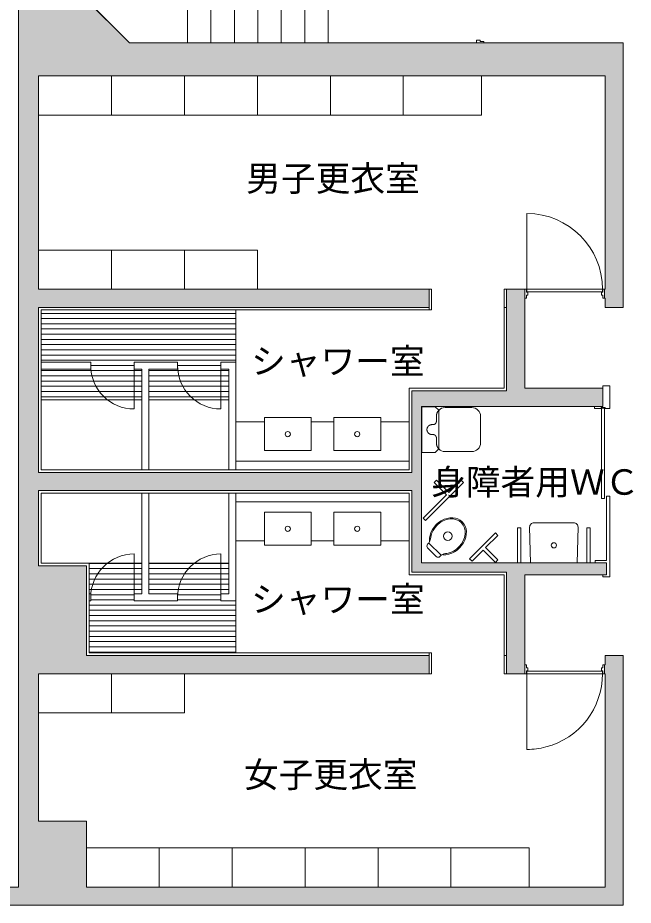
# Model space of a CAD drawing. Units: millimetres at full size, sheet at 1:200; details may follow other scales. Extents: x -41541 to 42058, y -39868 to 8614.
# Drawn here: x 10588 to 17678, y -7896 to 2324 of the extents above; entities that cross this region are included whole.
import ezdxf
from ezdxf.enums import TextEntityAlignment as Align

# ---------------------------------------------------------------- set-up
doc = ezdxf.new("R2010")
doc.units = ezdxf.units.MM
doc.header["$LTSCALE"] = 200
doc.linetypes.add('DASHED2', pattern=[3, 2, -1])
for name, color, linetype, lineweight in [('0-1_躯体', 7, 'Continuous', 9), ('0-2_建具', 7, 'Continuous', 9), ('0-3_仕上', 7, 'Continuous', 9), ('0-5_設備機器', 7, 'Continuous', 9)]:
    doc.layers.add(name, color=color, linetype=linetype, lineweight=lineweight)
doc.layers.add('0-4_室名', color=7, linetype='Continuous')
doc.styles.add('ＭＳ Ｐゴシック', font='')
doc.styles.get('ＭＳ Ｐゴシック').set_extended_font_data('MS PGothic')

msp = doc.modelspace()

# ---------------------------------------------------------------- linework, layer by layer
at = {"layer": '0-1_躯体'}
for p, q in [((10595.4, -7686.2), (10595.4, 7933.8)), ((11063.9, 2846.1), (11876.1, 2033.8)), ((17563.9, 2033.8), (11876.1, 2033.8)), ((17563.9, 2033.8), (17563.9, -1011.2)), ((17563.9, -1011.2), (17563.9, 1863.8)), ((10828.9, 1653.8), (10828.9, -801.2)), ((17353.9, 1653.8), (10828.9, 1653.8)), ((17353.9, -801.2), (17353.9, 1653.8)), ((15353.9, -801.2), (10828.9, -801.2)), ((15328.9, -801.2), (15328.9, -1041.2)), ((15353.9, -1041.2), (15353.9, -801.2)), ((16191.4, -1011.2), (16191.4, -801.2)), ((17330.2, -801.2), (16191.4, -801.2)), ((16216.4, -1971.2), (16216.4, -801.2)), ((16428.9, -1125), (16428.9, -801.2)), ((17353.9, -801.2), (17293.9, -801.2)), ((17348.9, -801.2), (17348.9, -906.2)), ((17353.9, -801.2), (17353.9, -794.9)), ((17348.9, -906.2), (17353.9, -906.2)), ((17353.9, -1011.2), (17353.9, -906.2)), ((15328.9, -1011.2), (10828.9, -1011.2)), ((10828.9, -2911.2), (10828.9, -1011.2)), ((16191.4, -1011.2), (16191.4, -1941.2)), ((16191.4, -1011.2), (16216.4, -1011.2)), ((17563.9, -1011.2), (17353.9, -1011.2)), ((15353.9, -1041.2), (10858.9, -1041.2)), ((10858.9, -2881.2), (10858.9, -1041.2)), ((13098.9, -1641.2), (13098.9, -1041.2)), ((16428.9, -1087), (16428.9, -1941.2)), ((11428.9, -1641.2), (10858.9, -1641.2)), ((11428.9, -1721.2), (10858.9, -1721.2)), ((11428.9, -1641.2), (11428.9, -1721.2)), ((11928.9, -1641.2), (12428.9, -1641.2)), ((11928.9, -1641.2), (11928.9, -1721.2)), ((11928.9, -1641.2), (11928.9, -1721.2)), ((11928.9, -1721.2), (12018.9, -1721.2)), ((12018.9, -2785.2), (12018.9, -1721.2)), ((12098.9, -1721.2), (12428.9, -1721.2)), ((12098.9, -2785.2), (12098.9, -1721.2)), ((12428.9, -1641.2), (12428.9, -1721.2)), ((12928.9, -1641.2), (13098.9, -1641.2)), ((13018.9, -1721.2), (13018.9, -2881.2)), ((13098.9, -1641.2), (13098.9, -2881.2)), ((16191.4, -1941.2), (15098.9, -1941.2)), ((15098.9, -1941.2), (15098.9, -2881.2)), ((17328.9, -1941.2), (16428.9, -1941.2)), ((15128.9, -1971.2), (16216.4, -1971.2)), ((15128.9, -1971.2), (15128.9, -2911.2)), ((15238.9, -3951.2), (15238.9, -2151.2)), ((12018.9, -2832.9), (12018.9, -2570.3)), ((12018.9, -2623.3), (12018.9, -2586.2)), ((12018.9, -2655.2), (12018.9, -2881.2)), ((12098.9, -2623.3), (12098.9, -2586.2)), ((12098.9, -2655.2), (12098.9, -2881.2)), ((13018.9, -2832.9), (13018.9, -2570.3)), ((15098.9, -2781.2), (13098.9, -2781.2)), ((11958.4, -2911.2), (10828.9, -2911.2)), ((10858.9, -2881.2), (15098.9, -2881.2)), ((10932.2, -2911.2), (15128.9, -2911.2)), ((11958.4, -3121.2), (10828.9, -3121.2)), ((10828.9, -3986.2), (10828.9, -3121.2)), ((10858.9, -3151.2), (15098.9, -3151.2)), ((10932.2, -3121.2), (15128.9, -3121.2)), ((12018.9, -3377.2), (12018.9, -3151.2)), ((12098.9, -3377.2), (12098.9, -3151.2)), ((13018.9, -4311.2), (13018.9, -3151.2)), ((13098.9, -4391.2), (13098.9, -3151.2)), ((15098.9, -4091.2), (15098.9, -3151.2)), ((15128.9, -4061.2), (15128.9, -3121.2)), ((12018.9, -3199.4), (12018.9, -3462.1)), ((12018.9, -3247.2), (12018.9, -4311.2)), ((12098.9, -3247.2), (12098.9, -4311.2)), ((13018.9, -3199.4), (13018.9, -3462.1)), ((15098.9, -3251.2), (13098.9, -3251.2)), ((12018.9, -3409), (12018.9, -3446.2)), ((12098.9, -3409), (12098.9, -3446.2)), ((11408.9, -4991.2), (11408.9, -3956.2)), ((10828.9, -3986.2), (11378.9, -3986.2)), ((11378.9, -5021.2), (11378.9, -3986.2)), ((15128.9, -4061.2), (16216.4, -4061.2)), ((16216.4, -4061.2), (16216.4, -5231.2)), ((16191.4, -4091.2), (15098.9, -4091.2)), ((16191.4, -5021.2), (16191.4, -4091.2)), ((16428.9, -4945.4), (16428.9, -4091.2)), ((11428.9, -4311.2), (11408.8, -4311.2)), ((11428.9, -4391.2), (11409.4, -4391.2)), ((11428.9, -4391.2), (11428.9, -4311.2)), ((11928.9, -4391.2), (11928.9, -4311.2)), ((11928.9, -4311.2), (12018.9, -4311.2)), ((11928.9, -4391.2), (11928.9, -4311.2)), ((11928.9, -4391.2), (12428.9, -4391.2)), ((12098.9, -4311.2), (12428.9, -4311.2)), ((12428.9, -4391.2), (12428.9, -4311.2)), ((12928.9, -4391.2), (13098.9, -4391.2)), ((13098.9, -4391.2), (13098.9, -4991.2)), ((15353.9, -4991.2), (11408.9, -4991.2)), ((15328.9, -5231.2), (15328.9, -4991.2)), ((15353.9, -4991.2), (15353.9, -5231.2)), ((16428.9, -4907.4), (16428.9, -5231.2)), ((11378.9, -5021.2), (15328.9, -5021.2)), ((16191.4, -5021.2), (16191.4, -5231.2)), ((16191.4, -5021.2), (16216.4, -5021.2)), ((17563.9, -5021.2), (17353.9, -5021.2)), ((17353.9, -5021.2), (17353.9, -5126.2)), ((17563.9, -5021.2), (17563.9, -7896.2)), ((17348.9, -5126.2), (17353.9, -5126.2)), ((17348.9, -5126.2), (17348.9, -5231.2)), ((10828.9, -5231.2), (10828.9, -6926.2)), ((15353.9, -5231.2), (10828.9, -5231.2)), ((17330.2, -5231.2), (16191.4, -5231.2)), ((17353.9, -5231.2), (17293.9, -5231.2)), ((17353.9, -5231.2), (17353.9, -5237.4)), ((17353.9, -5231.2), (17353.9, -7686.2)), ((11378.9, -6926.2), (10828.9, -6926.2)), ((10595.4, -7686.2), (1668.9, -7686.2))]:
    msp.add_line(p, q, dxfattribs=at)
for points in [[(12928.9, -1641.2), (12928.9, -1721.2), (13018.9, -1721.2)], [(17328.9, -1941.2), (17328.9, -2151.2), (15238.9, -2151.2)], [(10858.9, -3151.2), (10858.9, -3956.2), (11408.9, -3956.2)], [(15238.9, -3951.2), (17368.9, -3951.2), (17368.9, -4091.2), (16428.9, -4091.2)], [(12928.9, -4391.2), (12928.9, -4311.2), (13018.9, -4311.2)], [(11378.9, -6926.2), (11378.9, -7686.2), (17353.9, -7686.2)], [(768.9, -7686.2), (768.9, -7896.2), (17563.9, -7896.2)]]:
    msp.add_lwpolyline(points, dxfattribs=at)
at = {"layer": '0-1_躯体', "color": 9}
for points in [[(10595.4, 7933.8), (10595.4, 1653.8), (10828.9, 7933.8), (10828.9, 1653.8)], [(11028.9, 7933.8), (10721.7, 7933.8), (11028.9, 1892.7), (10721.7, 1892.7)], [(11063.9, 2846.1), (10768.6, 2550.8), (11931.6, 1978.3), (11636.3, 1683)], [(11085.8, 1711.4), (11435.7, 2061.3), (10702.6, 2094.6), (11052.5, 2444.5)], [(17563.9, 2033.8), (10828.9, 2033.8), (17563.9, 1653.8), (10828.9, 1653.8)], [(10828.9, 1653.8), (10595.4, 1653.8), (10828.9, -7686.2), (10595.4, -7686.2)], [(17563.9, -1011.2), (17563.9, 1653.8), (17353.9, -1011.2), (17353.9, 1653.8)], [(15328.9, -801.2), (10828.9, -801.2), (15328.9, -1011.2), (10828.9, -1011.2)], [(16216.4, -801.2), (16216.4, -1941.2), (16428.9, -801.2), (16428.9, -1941.2)], [(17328.9, -1941.2), (16216.4, -1941.2), (17328.9, -1971.2), (16216.4, -1971.2)], [(17328.9, -2151.2), (17328.9, -1971.2), (15128.9, -2151.2), (15128.9, -1971.2)], [(15238.9, -2151.2), (15128.9, -2151.2), (15238.9, -4061.2), (15128.9, -4061.2)], [(10828.9, -2911.2), (10828.9, -3121.2), (15128.9, -2911.2), (15128.9, -3121.2)], [(15238.9, -3951.2), (15238.9, -4061.2), (16216.4, -3951.2), (16216.4, -4061.2)], [(16216.4, -4091.2), (17368.9, -4091.2), (16216.4, -3951.2), (17368.9, -3951.2)], [(11378.9, -3986.2), (10828.9, -3986.2), (11378.9, -5021.2), (10828.9, -5021.2)], [(16216.4, -5231.2), (16428.9, -5231.2), (16216.4, -4091.2), (16428.9, -4091.2)], [(15328.9, -5021.2), (10828.9, -5021.2), (15328.9, -5231.2), (10828.9, -5231.2)], [(17353.9, -5021.2), (17353.9, -7896.2), (17563.9, -5021.2), (17563.9, -7896.2)], [(11378.9, -6926.2), (10595.4, -6926.2), (11378.9, -7686.2), (10595.4, -7686.2)], [(768.9, -7686.2), (768.9, -7896.2), (17563.9, -7686.2), (17563.9, -7896.2)]]:
    msp.add_solid(points, dxfattribs=at)
at = {"layer": '0-2_建具'}
for p, q in [((12543.9, 2033.8), (12543.9, 3233.8)), ((12813.9, 2033.8), (12813.9, 3233.8)), ((13083.9, 2033.8), (13083.9, 3233.8)), ((13353.9, 2033.8), (13353.9, 3233.8)), ((13623.9, 2033.8), (13623.9, 3233.8)), ((13893.9, 2033.8), (13893.9, 3233.8)), ((14163.9, 2033.8), (14163.9, 3233.8)), ((15873.9, 2063.8), (15913.9, 2063.8)), ((15873.9, 2033.8), (15873.9, 2063.8)), ((15913.9, 2048.8), (15913.9, 2063.8)), ((15913.9, 2048.8), (15958.9, 2048.8)), ((15958.9, 2033.8), (15958.9, 2048.8)), ((12543.9, 2033.8), (14163.9, 2033.8)), ((15958.9, 2033.8), (15873.9, 2033.8)), ((16428.9, -801.2), (16448.9, -801.2)), ((16428.9, -906.2), (16428.9, -801.2)), ((16448.9, -801.2), (16448.9, -836.2)), ((16453.9, -801.2), (17323.9, -801.2)), ((16453.9, -801.2), (16453.9, -831.2)), ((17323.9, -801.2), (17323.9, -831.2)), ((17348.9, -801.2), (17348.9, -906.2)), ((16448.9, -906.2), (16428.9, -906.2)), ((16448.9, -836.2), (16463.9, -836.2)), ((16463.9, -871.2), (16448.9, -871.2)), ((16448.9, -871.2), (16448.9, -906.2)), ((16453.9, -831.2), (17323.9, -831.2)), ((16463.9, -836.2), (16463.9, -871.2)), ((11428.9, -1641.2), (11428.9, -1681.2)), ((11928.9, -1681.2), (11928.9, -1641.2)), ((12428.9, -1641.2), (12428.9, -1681.2)), ((12928.9, -1681.2), (12928.9, -1641.2)), ((17408.9, -1916.2), (17328.9, -1916.2)), ((17328.9, -1916.2), (17328.9, -2151.2)), ((17408.9, -1916.2), (17408.9, -2176.2)), ((17233.9, -2151.2), (17328.9, -2151.2)), ((17233.9, -2151.2), (17233.9, -2176.2)), ((17308.9, -2176.2), (17233.9, -2176.2)), ((17308.9, -2166.2), (17308.9, -2176.2)), ((17353.9, -2166.2), (17308.9, -2166.2)), ((17348.9, -2171.2), (17313.9, -2171.2)), ((17313.9, -2171.2), (17313.9, -3211.2)), ((17348.9, -2171.2), (17348.9, -3211.2)), ((17353.9, -2166.2), (17353.9, -2176.2)), ((17408.9, -2176.2), (17353.9, -2176.2)), ((17348.9, -3211.2), (17313.9, -3211.2)), ((17408.9, -3186.2), (17368.9, -3186.2)), ((17368.9, -3186.2), (17368.9, -3926.2)), ((17368.9, -3926.2), (17238.9, -3926.2)), ((17368.9, -3951.2), (17368.9, -4091.2)), ((17328.9, -4091.2), (17328.9, -4116.2)), ((17368.9, -4091.2), (17328.9, -4091.2)), ((11428.9, -4391.2), (11428.9, -4351.2)), ((11928.9, -4351.2), (11928.9, -4391.2)), ((12428.9, -4391.2), (12428.9, -4351.2)), ((12928.9, -4351.2), (12928.9, -4391.2)), ((16428.9, -5231.2), (16428.9, -5126.2)), ((16448.9, -5126.2), (16428.9, -5126.2)), ((16448.9, -5126.2), (16448.9, -5161.2)), ((16463.9, -5161.2), (16448.9, -5161.2)), ((16453.9, -5201.2), (17323.9, -5201.2)), ((16453.9, -5231.2), (16453.9, -5201.2)), ((17323.9, -5231.2), (17323.9, -5201.2)), ((17328.9, -5196.2), (17328.9, -5231.2)), ((17348.9, -5231.2), (17348.9, -5126.2)), ((16453.9, -5231.2), (17323.9, -5231.2)), ((17348.9, -5231.2), (17328.9, -5231.2)), ((17330.2, -5231.2), (17348.9, -5231.2))]:
    msp.add_line(p, q, dxfattribs=at)
at = {"layer": '0-2_建具', "color": 4, "lineweight": 5}
for p, q in [((16453.9, -801.2), (16453.9, 68.8)), ((11928.9, -1681.2), (11928.9, -2181.2)), ((12928.9, -1681.2), (12928.9, -2181.2)), ((11928.9, -4351.2), (11928.9, -3851.2)), ((12928.9, -4351.2), (12928.9, -3851.2)), ((16453.9, -5231.2), (16453.9, -6101.2))]:
    msp.add_line(p, q, dxfattribs=at)
at = {"layer": '0-2_建具'}
for points in [[(11063.9, 2846.1), (11876.1, 2033.8), (12543.9, 2033.8)], [(17348.9, -801.2), (17330.5, -801.2), (17328.9, -801.2), (17328.9, -836.2)], [(17328.9, -836.2), (17313.9, -836.2), (17313.9, -871.2)], [(17313.9, -871.2), (17328.9, -871.2), (17328.9, -906.2), (17348.9, -906.2)], [(17408.9, -3186.2), (17408.9, -4116.2), (17328.9, -4116.2)], [(17238.9, -3926.2), (17238.9, -3951.2), (17368.9, -3951.2)], [(16428.9, -5231.2), (16448.9, -5231.2), (16448.9, -5196.2), (16463.9, -5196.2), (16463.9, -5161.2)], [(17313.9, -5161.2), (17328.9, -5161.2), (17328.9, -5126.2), (17348.9, -5126.2)], [(17328.9, -5196.2), (17313.9, -5196.2), (17313.9, -5161.2)]]:
    msp.add_lwpolyline(points, dxfattribs=at)
at = {"layer": '0-2_建具', "color": 4, "lineweight": 5}
for centre, radius, start, end in [((16453.9, -801.2), 870, 0, 90), ((11928.9, -1681.2), 500, 180, 270), ((12928.9, -1681.2), 500, 180, 270), ((11928.9, -4351.2), 500, 90, 180), ((12928.9, -4351.2), 500, 90, 180), ((16453.9, -5231.2), 870, 284.56972, 0), ((16453.9, -5231.2), 870, 270, 284.56972)]:
    msp.add_arc(centre, radius, start, end, dxfattribs=at)
at = {"layer": '0-3_仕上', "color": 4, "lineweight": 5}
for p, q in [((10858.9, -1080), (13098.9, -1080)), ((10858.9, -1140), (13098.9, -1140)), ((10858.9, -1200), (13098.9, -1200)), ((10858.9, -1260), (13098.9, -1260)), ((10858.9, -1320), (13098.9, -1320)), ((10858.9, -1380), (13098.9, -1380)), ((10858.9, -1440), (13098.9, -1440)), ((10858.9, -1500), (13098.9, -1500)), ((10858.9, -1560), (13098.9, -1560)), ((10858.9, -1620), (13098.9, -1620)), ((11428.9, -1680), (11928.9, -1680)), ((12428.9, -1680), (12928.9, -1680)), ((10858.9, -1740), (12018.9, -1740)), ((10858.9, -1800), (12018.9, -1800)), ((12098.9, -1740), (13018.9, -1740)), ((12098.9, -1800), (13018.9, -1800)), ((10858.9, -1860), (12018.9, -1860)), ((10858.9, -1920), (12018.9, -1920)), ((12098.9, -1860), (13018.9, -1860)), ((12098.9, -1920), (13018.9, -1920)), ((10858.9, -1980), (12018.9, -1980)), ((10858.9, -2040), (12018.9, -2040)), ((12098.9, -1980), (13018.9, -1980)), ((12098.9, -2040), (13018.9, -2040)), ((12018.9, -2076.2), (10858.9, -2076.2)), ((13014.1, -2076.2), (12098.9, -2076.2)), ((11408.9, -3956.2), (12018.9, -3956.2)), ((11408.9, -3960), (12018.9, -3960)), ((13018.9, -3956.2), (12098.9, -3956.2)), ((12098.9, -3960), (13018.9, -3960)), ((13018.9, -4311.2), (13018.9, -3956.2)), ((11408.9, -4020), (12018.9, -4020)), ((11408.9, -4080), (12018.9, -4080)), ((12098.9, -4020), (13018.9, -4020)), ((12098.9, -4080), (13018.9, -4080)), ((11408.9, -4140), (12018.9, -4140)), ((12098.9, -4140), (13018.9, -4140)), ((11408.9, -4200), (12018.9, -4200)), ((11408.9, -4260), (12018.9, -4260)), ((12098.9, -4200), (13018.9, -4200)), ((12098.9, -4260), (13018.9, -4260)), ((11428.9, -4320), (11928.9, -4320)), ((11428.9, -4380), (11928.9, -4380)), ((12428.9, -4320), (12928.9, -4320)), ((12428.9, -4380), (12928.9, -4380)), ((11408.9, -4440), (13098.9, -4440)), ((11408.9, -4500), (13098.9, -4500)), ((11408.9, -4560), (13098.9, -4560)), ((11408.9, -4620), (13098.9, -4620)), ((11408.9, -4680), (13098.9, -4680)), ((11408.9, -4740), (13098.9, -4740)), ((11408.9, -4800), (13098.9, -4800)), ((11408.9, -4860), (13098.9, -4860)), ((11408.9, -4920), (13098.9, -4920)), ((11408.9, -4980), (13098.9, -4980))]:
    msp.add_line(p, q, dxfattribs=at)
at = {"layer": '0-5_設備機器', "color": 2, "lineweight": 5}
for p, q in [((15028.9, 1653.8), (15928.9, 1653.8)), ((15928.9, 1203.8), (15928.9, 1653.8)), ((15028.9, 1203.8), (15928.9, 1203.8)), ((11668.9, -351.2), (11668.9, -801.2)), ((12508.9, -351.2), (12508.9, -801.2)), ((13348.9, -351.2), (13348.9, -801.2)), ((11668.9, -801.2), (12508.9, -801.2)), ((12093.3, -801.2), (12083.7, -801.2)), ((12508.9, -5231.2), (11668.9, -5231.2)), ((12508.9, -5681.2), (12508.9, -5231.2)), ((12218.9, -7236.2), (12218.9, -7686.2)), ((13058.9, -7236.2), (13058.9, -7686.2)), ((15578.9, -7236.2), (15578.9, -7686.2)), ((15578.9, -7236.2), (16478.9, -7236.2)), ((16478.9, -7236.2), (16478.9, -7686.2)), ((12218.9, -7686.2), (13058.9, -7686.2)), ((12643.3, -7686.2), (12633.7, -7686.2)), ((15578.9, -7686.2), (16478.9, -7686.2))]:
    msp.add_line(p, q, dxfattribs=at)
at = {"layer": '0-5_設備機器'}
for p, q in [((15243.9, -2681.2), (15243.9, -2156.2)), ((15396.9, -2156.2), (15243.9, -2156.2)), ((15436.9, -2196.2), (15396.9, -2156.2)), ((15436.9, -2196.2), (15436.9, -2641.2)), ((15818.9, -2164.7), (15510.9, -2164.7)), ((13098.9, -2781.2), (13098.9, -2331.2)), ((13098.9, -2331.2), (13428.9, -2331.2)), ((13428.9, -2281.2), (13968.9, -2281.2)), ((13428.9, -2661.2), (13428.9, -2281.2)), ((13968.9, -2661.2), (13968.9, -2281.2)), ((14228.9, -2331.2), (13968.9, -2331.2)), ((14228.9, -2281.2), (14768.9, -2281.2)), ((14228.9, -2661.2), (14228.9, -2281.2)), ((14768.9, -2661.2), (14768.9, -2281.2)), ((14768.9, -2331.2), (15098.9, -2331.2)), ((15098.9, -2781.2), (15098.9, -2331.2)), ((15918.9, -2572.7), (15918.9, -2264.7)), ((15396.9, -2681.2), (15436.9, -2641.2)), ((13428.9, -2661.2), (13968.9, -2661.2)), ((14228.9, -2661.2), (14768.9, -2661.2)), ((15396.9, -2681.2), (15243.9, -2681.2)), ((15818.9, -2672.7), (15510.9, -2672.7)), ((13098.9, -2781.2), (15098.9, -2781.2)), ((15284.8, -3466.8), (15723.2, -3028.4)), ((15383.8, -3028.4), (15412.1, -3000.1)), ((15383.8, -3028.4), (15525.2, -3169.8)), ((15553.5, -3141.5), (15412.1, -3000.1)), ((15553.5, -3141.5), (15694.9, -3000.1)), ((15694.9, -3000.1), (15723.2, -3028.4)), ((15553.5, -3141.5), (15553, -3141)), ((13098.9, -3251.2), (15098.9, -3251.2)), ((13098.9, -3251.2), (13098.9, -3701.2)), ((15098.9, -3251.2), (15098.9, -3701.2)), ((15256.5, -3438.5), (15525.2, -3169.8)), ((13428.9, -3371.2), (13968.9, -3371.2)), ((13428.9, -3371.2), (13428.9, -3751.2)), ((13968.9, -3371.2), (13968.9, -3751.2)), ((14228.9, -3371.2), (14768.9, -3371.2)), ((14228.9, -3371.2), (14228.9, -3751.2)), ((14768.9, -3371.2), (14768.9, -3751.2)), ((15256.5, -3438.5), (15284.8, -3466.8)), ((16383.8, -3951.2), (16383.8, -3551.2)), ((16484.9, -3542.3), (16493.8, -3951.2)), ((16534.9, -3491.2), (16992.7, -3491.2)), ((17042.7, -3542.3), (17033.8, -3951.2)), ((17183.9, -3951.2), (17183.9, -3551.2)), ((15793.9, -3905.2), (16090.9, -3608.2)), ((15977.8, -3777.9), (16119.2, -3636.5)), ((16119.2, -3636.5), (16090.9, -3608.2)), ((13098.9, -3701.2), (13428.9, -3701.2)), ((13428.9, -3751.2), (13968.9, -3751.2)), ((14228.9, -3701.2), (13968.9, -3701.2)), ((14228.9, -3751.2), (14768.9, -3751.2)), ((14768.9, -3701.2), (15098.9, -3701.2)), ((15309.6, -3739), (15323.7, -3724.9)), ((15465.1, -3866.3), (15323.7, -3724.9)), ((15333.5, -3706.2), (15329.7, -3702.4)), ((15977.8, -3777.9), (16119.2, -3919.4)), ((15309.6, -3781.5), (15408.6, -3880.5)), ((15451, -3880.5), (15465.1, -3866.3)), ((15487.7, -3860.4), (15483.8, -3856.5)), ((15822.2, -3933.5), (15793.9, -3905.2)), ((16090.9, -3947.6), (16119.2, -3919.4)), ((16343.8, -3951.2), (16383.8, -3951.2)), ((17033.8, -3951.2), (16493.8, -3951.2)), ((17033.8, -3926.2), (17033.8, -3951.2)), ((17143.9, -3951.2), (17183.9, -3951.2))]:
    msp.add_line(p, q, dxfattribs=at)
at = {"layer": '0-5_設備機器', "linetype": 'DASHED2'}
for p, q in [((15410.9, -2321.7), (15410.9, -2264.7)), ((15370.9, -2361.7), (15358.9, -2361.7)), ((15370.9, -2475.7), (15358.9, -2475.7)), ((15410.9, -2515.7), (15410.9, -2572.7))]:
    msp.add_line(p, q, dxfattribs=at)
at = {"layer": '0-5_設備機器', "color": 2, "lineweight": 5}
for points in [[(11668.9, 1203.8), (11668.9, 1653.8), (10828.9, 1653.8), (10828.9, 1203.8)], [(12508.9, 1203.8), (12508.9, 1653.8), (11668.9, 1653.8), (11668.9, 1203.8)], [(13348.9, 1203.8), (13348.9, 1653.8), (12508.9, 1653.8), (12508.9, 1203.8)], [(14188.9, 1203.8), (14188.9, 1653.8), (13348.9, 1653.8), (13348.9, 1203.8)], [(15028.9, 1203.8), (15028.9, 1653.8), (14188.9, 1653.8), (14188.9, 1203.8)], [(11668.9, -801.2), (11668.9, -351.2), (10828.9, -351.2), (10828.9, -801.2)], [(11668.9, -5681.2), (11668.9, -5231.2), (10828.9, -5231.2), (10828.9, -5681.2)], [(12218.9, -7686.2), (12218.9, -7236.2), (11378.9, -7236.2), (11378.9, -7686.2)], [(14738.9, -7686.2), (14738.9, -7236.2), (13898.9, -7236.2), (13898.9, -7686.2)], [(15578.9, -7686.2), (15578.9, -7236.2), (14738.9, -7236.2), (14738.9, -7686.2)]]:
    msp.add_lwpolyline(points, close=True, dxfattribs=at)
for points in [[(12508.9, -801.2), (12508.9, -351.2), (11668.9, -351.2)], [(13348.9, -351.2), (12508.9, -351.2), (12508.9, -801.2), (13348.9, -801.2)], [(11668.9, -5231.2), (11668.9, -5681.2), (12508.9, -5681.2)], [(13058.9, -7686.2), (13058.9, -7236.2), (12218.9, -7236.2)], [(13898.9, -7236.2), (13058.9, -7236.2), (13058.9, -7686.2), (13898.9, -7686.2)], [(13898.9, -7236.2), (13898.9, -7686.2), (13898.9, -7236.2)]]:
    msp.add_lwpolyline(points, dxfattribs=at)
at = {"layer": '0-5_設備機器'}
for points in [[(16343.8, -3951.2), (16343.8, -3551.2), (16383.8, -3551.2)], [(17143.9, -3951.2), (17143.9, -3551.2), (17183.9, -3551.2)], [(15822.2, -3933.5), (15949.5, -3806.2), (16090.9, -3947.6)]]:
    msp.add_lwpolyline(points, dxfattribs=at)
for centre, radius in [((13698.9, -2471.2), 30), ((14498.9, -2471.2), 30), ((13698.9, -3561.2), 30), ((14498.9, -3561.2), 30), ((15542.9, -3647.1), 50), ((16763.8, -3751.2), 30)]:
    msp.add_circle(centre, radius, dxfattribs=at)
at = {"layer": '0-5_設備機器', "linetype": 'DASHED2'}
for centre, radius, start, end in [((15510.9, -2264.7), 100, 137.73134, 180.0002), ((15370.9, -2321.7), 40, 269.99985, 0.00005), ((15358.9, -2418.7), 57, 90, 269.99985), ((15370.9, -2515.7), 40, 0.00005, 90), ((15510.9, -2572.7), 100, 180.0002, 222.26845)]:
    msp.add_arc(centre, radius, start, end, dxfattribs=at)
at = {"layer": '0-5_設備機器'}
for centre, radius, start, end in [((15510.9, -2264.7), 100, 90, 137.73134), ((15818.9, -2264.7), 100, 0.00005, 90), ((15510.9, -2572.7), 100, 222.26845, 269.99985), ((15818.9, -2572.7), 100, 269.99985, 0.00005), ((16534.9, -3541.2), 50, 90.00005, 181.24535), ((16992.7, -3541.2), 50, 358.75481, 90.00005), ((15196.4, -3646.2), 149.7, 328.28787, 355.73772), ((15330.8, -3760.3), 30, 135, 225.0002), ((15429.8, -3859.3), 30, 225.0002, 314.99985), ((15543.8, -3993.6), 149.7, 94.26181, 121.71165)]:
    msp.add_arc(centre, radius, start, end, dxfattribs=at)
for major_axis, start_param, end_param in [((-166.2, -166.2), 0.6301218, 5.6530598), ((-155.6, -155.6), 0.8406998, 5.4424799)]:
    msp.add_ellipse((15542.9, -3647.1), major_axis=major_axis, ratio=0.8068, start_param=start_param, end_param=end_param, dxfattribs=at)

# ---------------------------------------------------------------- texts
at = {"layer": '0-4_室名', "style": 'ＭＳ Ｐゴシック'}
for s, p in [('男子更衣室', (13219.4, 238.8)), ('シャワー室', (13275.6, -1865.2)), ('身障者用ＷＣ', (15349.3, -3257.4)), ('シャワー室', (13275.6, -4607.1)), ('女子更衣室', (13192.6, -6626.5))]:
    msp.add_text(s, height=293.3, dxfattribs=at).set_placement(p, align=Align.BOTTOM_LEFT)

doc.saveas('drawing.dxf')
